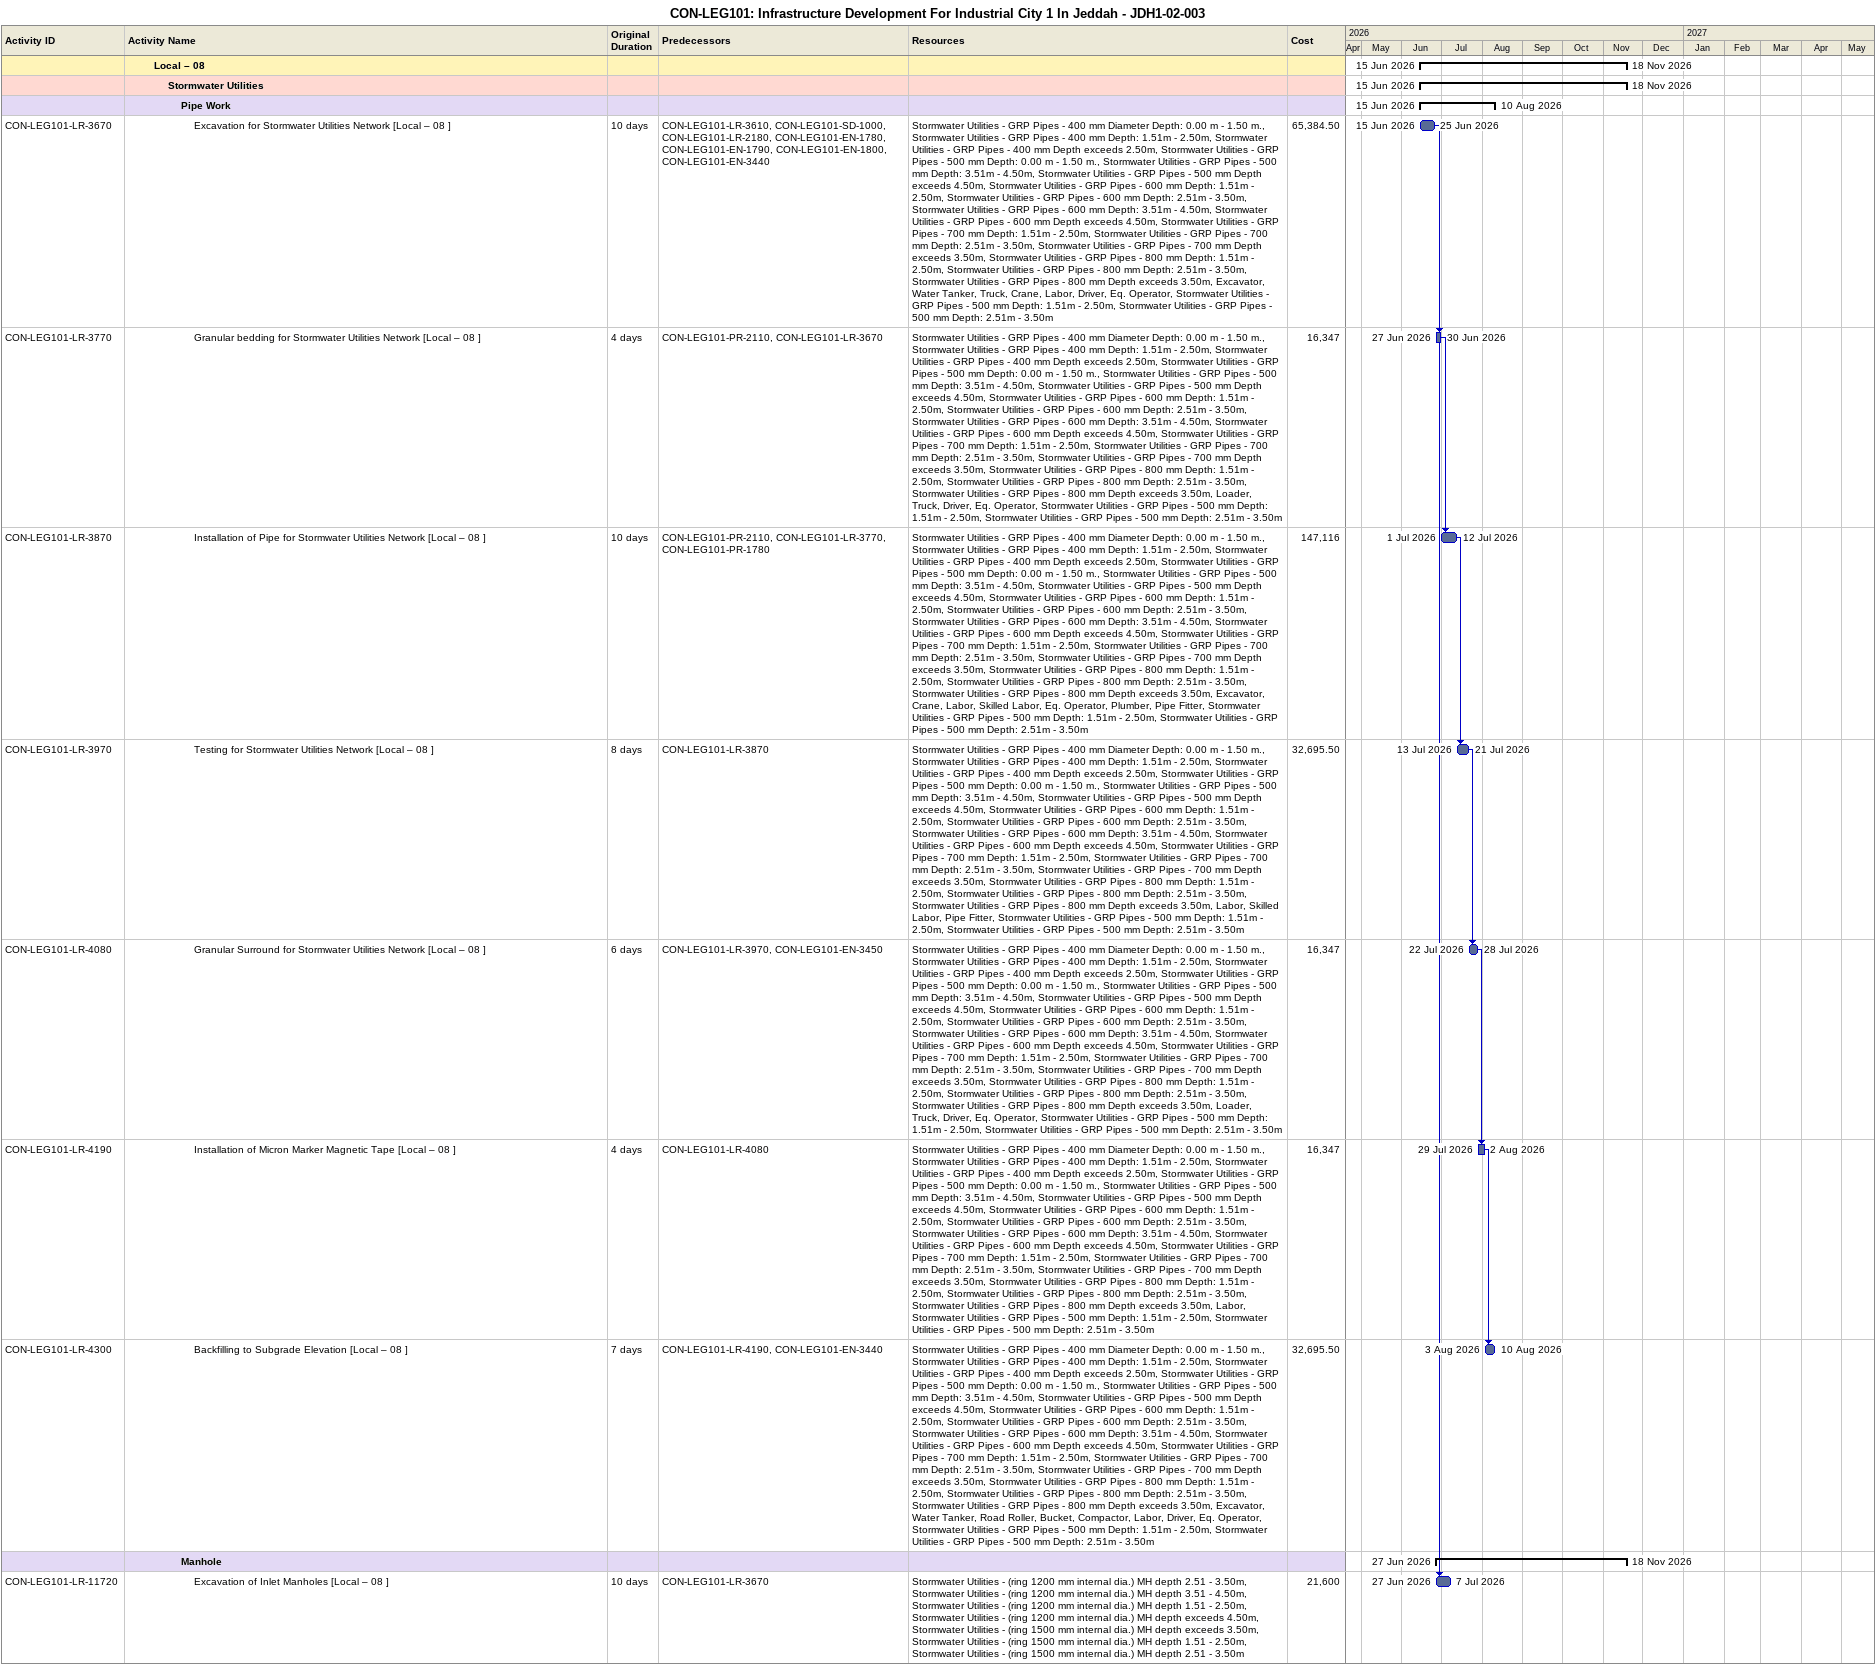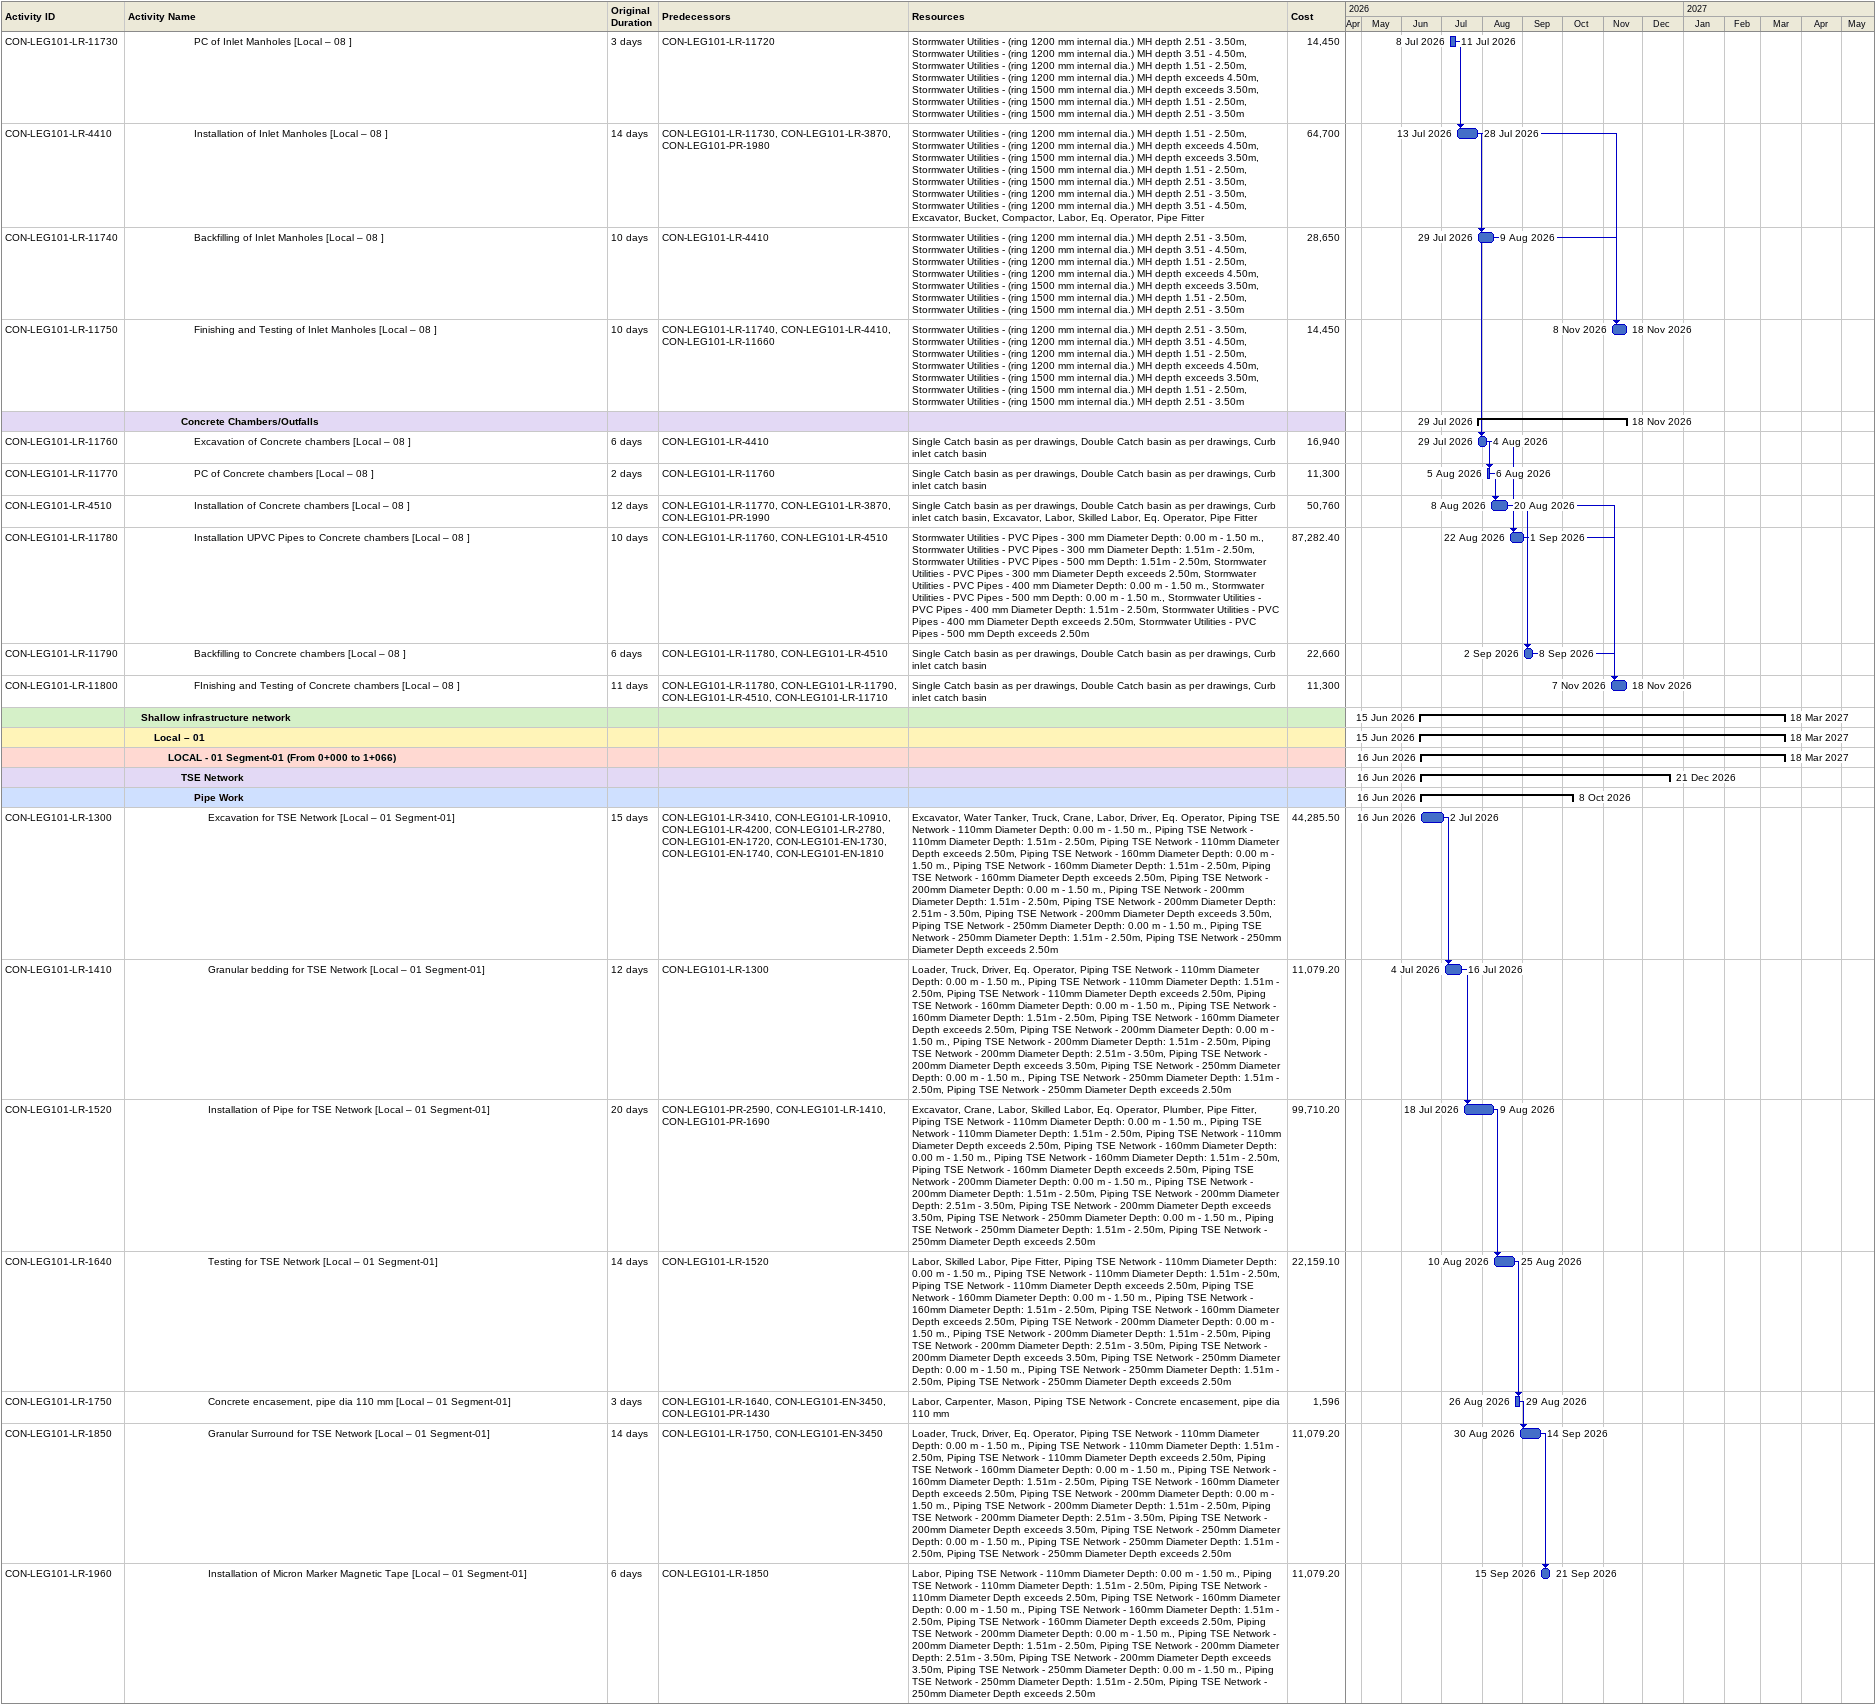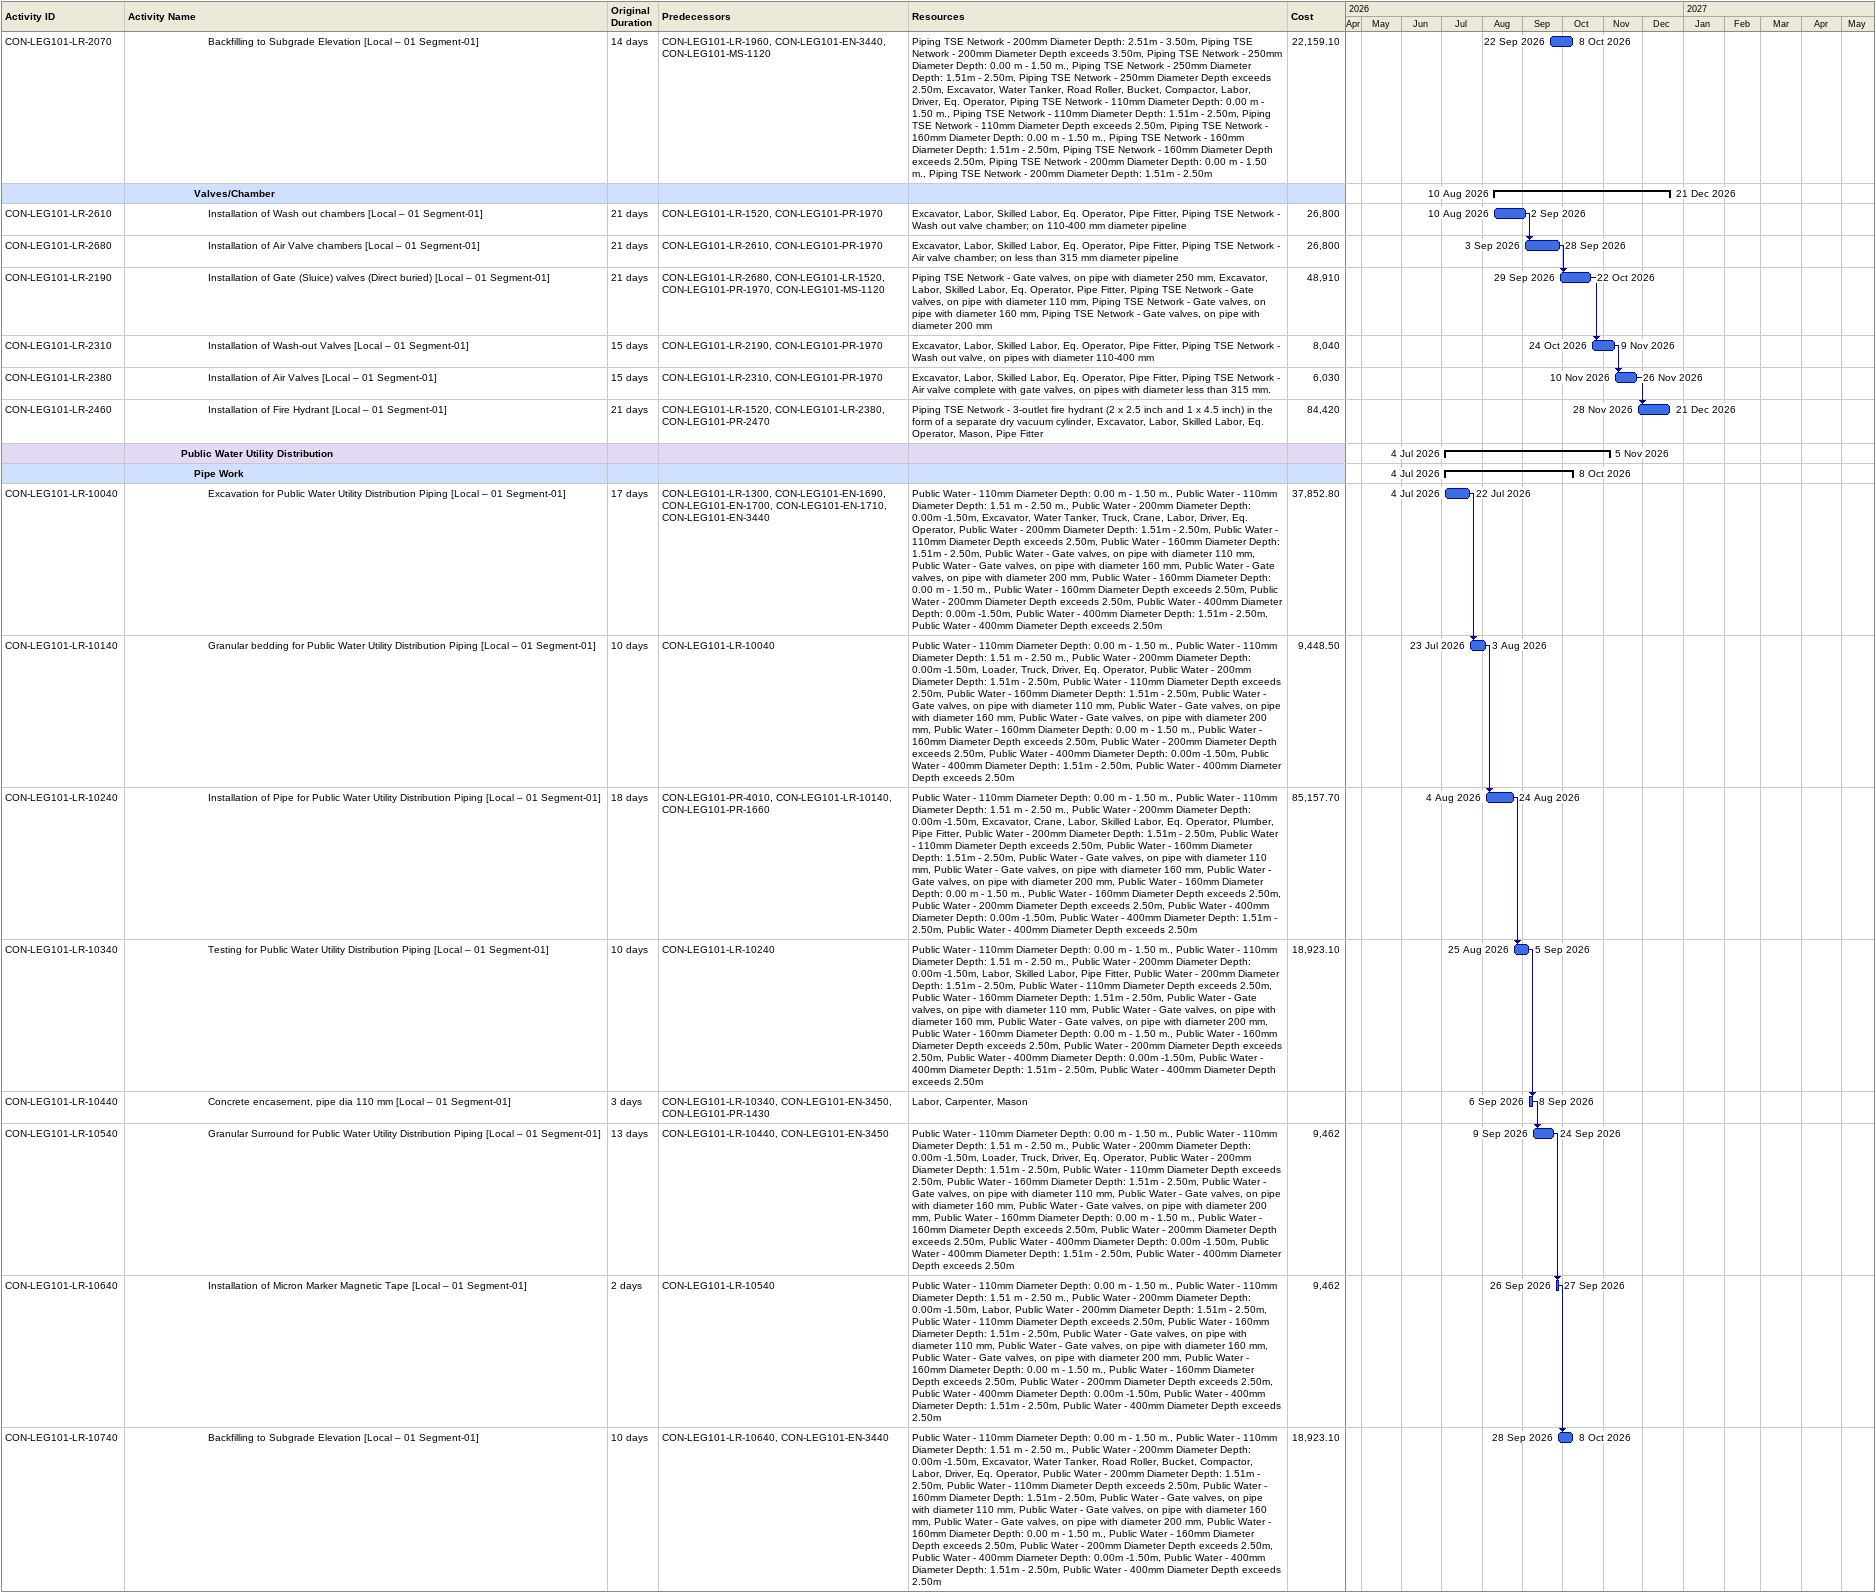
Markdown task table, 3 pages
CON-LEG101: Infrastructure Development For Industrial City 1 In Jeddah - JDH1-02-003

| ID | Level | Task | Original duration | Start | Finish | Predecessors | Resources | Cost |
|---|---|---|---|---|---|---|---|---|
|  | 3 | **Local – 08** |  | 2026-06-15 | 2026-11-18 |  |  |  |
|  | 4 | **Stormwater Utilities** |  | 2026-06-15 | 2026-11-18 |  |  |  |
|  | 5 | **Pipe Work** |  | 2026-06-15 | 2026-08-10 |  |  |  |
| CON-LEG101-LR-3670 | 6 | Excavation for Stormwater Utilities Network [Local – 08 ] | 10d | 2026-06-15 | 2026-06-25 | CON-LEG101-LR-3610, CON-LEG101-SD-1000, CON-LEG101-LR-2180, CON-LEG101-EN-1780, CON-LEG101-EN-1790, CON-LEG101-EN-1800, CON-LEG101-EN-3440 | Stormwater Utilities - GRP Pipes - 400 mm Diameter Depth: 0.00 m - 1.50 m., Stormwater Utilities - GRP Pipes - 400 mm Depth: 1.51m - 2.50m, Stormwater Utilities - GRP Pipes - 400 mm Depth exceeds 2.50m, Stormwater Utilities - GRP Pipes - 500 mm Depth: 0.00 m - 1.50 m., Stormwater Utilities - GRP Pipes - 500 mm Depth: 3.51m - 4.50m, Stormwater Utilities - GRP Pipes - 500 mm Depth exceeds 4.50m, Stormwater Utilities - GRP Pipes - 600 mm Depth: 1.51m - 2.50m, Stormwater Utilities - GRP Pipes - 600 mm Depth: 2.51m - 3.50m, Stormwater Utilities - GRP Pipes - 600 mm Depth: 3.51m - 4.50m, Stormwater Utilities - GRP Pipes - 600 mm Depth exceeds 4.50m, Stormwater Utilities - GRP Pipes - 700 mm Depth: 1.51m - 2.50m, Stormwater Utilities - GRP Pipes - 700 mm Depth: 2.51m - 3.50m, Stormwater Utilities - GRP Pipes - 700 mm Depth exceeds 3.50m, Stormwater Utilities - GRP Pipes - 800 mm Depth: 1.51m - 2.50m, Stormwater Utilities - GRP Pipes - 800 mm Depth: 2.51m - 3.50m, Stormwater Utilities - GRP Pipes - 800 mm Depth exceeds 3.50m, Excavator, Water Tanker, Truck, Crane, Labor, Driver, Eq. Operator, Stormwater Utilities - GRP Pipes - 500 mm Depth: 1.51m - 2.50m, Stormwater Utilities - GRP Pipes - 500 mm Depth: 2.51m - 3.50m | 65384.50 |
| CON-LEG101-LR-3770 | 6 | Granular bedding for Stormwater Utilities Network [Local – 08 ] | 4d | 2026-06-27 | 2026-06-30 | CON-LEG101-PR-2110, CON-LEG101-LR-3670 | Stormwater Utilities - GRP Pipes - 400 mm Diameter Depth: 0.00 m - 1.50 m., Stormwater Utilities - GRP Pipes - 400 mm Depth: 1.51m - 2.50m, Stormwater Utilities - GRP Pipes - 400 mm Depth exceeds 2.50m, Stormwater Utilities - GRP Pipes - 500 mm Depth: 0.00 m - 1.50 m., Stormwater Utilities - GRP Pipes - 500 mm Depth: 3.51m - 4.50m, Stormwater Utilities - GRP Pipes - 500 mm Depth exceeds 4.50m, Stormwater Utilities - GRP Pipes - 600 mm Depth: 1.51m - 2.50m, Stormwater Utilities - GRP Pipes - 600 mm Depth: 2.51m - 3.50m, Stormwater Utilities - GRP Pipes - 600 mm Depth: 3.51m - 4.50m, Stormwater Utilities - GRP Pipes - 600 mm Depth exceeds 4.50m, Stormwater Utilities - GRP Pipes - 700 mm Depth: 1.51m - 2.50m, Stormwater Utilities - GRP Pipes - 700 mm Depth: 2.51m - 3.50m, Stormwater Utilities - GRP Pipes - 700 mm Depth exceeds 3.50m, Stormwater Utilities - GRP Pipes - 800 mm Depth: 1.51m - 2.50m, Stormwater Utilities - GRP Pipes - 800 mm Depth: 2.51m - 3.50m, Stormwater Utilities - GRP Pipes - 800 mm Depth exceeds 3.50m, Loader, Truck, Driver, Eq. Operator, Stormwater Utilities - GRP Pipes - 500 mm Depth: 1.51m - 2.50m, Stormwater Utilities - GRP Pipes - 500 mm Depth: 2.51m - 3.50m | 16347 |
| CON-LEG101-LR-3870 | 6 | Installation of Pipe for Stormwater Utilities Network [Local – 08 ] | 10d | 2026-07-01 | 2026-07-12 | CON-LEG101-PR-2110, CON-LEG101-LR-3770, CON-LEG101-PR-1780 | Stormwater Utilities - GRP Pipes - 400 mm Diameter Depth: 0.00 m - 1.50 m., Stormwater Utilities - GRP Pipes - 400 mm Depth: 1.51m - 2.50m, Stormwater Utilities - GRP Pipes - 400 mm Depth exceeds 2.50m, Stormwater Utilities - GRP Pipes - 500 mm Depth: 0.00 m - 1.50 m., Stormwater Utilities - GRP Pipes - 500 mm Depth: 3.51m - 4.50m, Stormwater Utilities - GRP Pipes - 500 mm Depth exceeds 4.50m, Stormwater Utilities - GRP Pipes - 600 mm Depth: 1.51m - 2.50m, Stormwater Utilities - GRP Pipes - 600 mm Depth: 2.51m - 3.50m, Stormwater Utilities - GRP Pipes - 600 mm Depth: 3.51m - 4.50m, Stormwater Utilities - GRP Pipes - 600 mm Depth exceeds 4.50m, Stormwater Utilities - GRP Pipes - 700 mm Depth: 1.51m - 2.50m, Stormwater Utilities - GRP Pipes - 700 mm Depth: 2.51m - 3.50m, Stormwater Utilities - GRP Pipes - 700 mm Depth exceeds 3.50m, Stormwater Utilities - GRP Pipes - 800 mm Depth: 1.51m - 2.50m, Stormwater Utilities - GRP Pipes - 800 mm Depth: 2.51m - 3.50m, Stormwater Utilities - GRP Pipes - 800 mm Depth exceeds 3.50m, Excavator, Crane, Labor, Skilled Labor, Eq. Operator, Plumber, Pipe Fitter, Stormwater Utilities - GRP Pipes - 500 mm Depth: 1.51m - 2.50m, Stormwater Utilities - GRP Pipes - 500 mm Depth: 2.51m - 3.50m | 147116 |
| CON-LEG101-LR-3970 | 6 | Testing for Stormwater Utilities Network [Local – 08 ] | 8d | 2026-07-13 | 2026-07-21 | CON-LEG101-LR-3870 | Stormwater Utilities - GRP Pipes - 400 mm Diameter Depth: 0.00 m - 1.50 m., Stormwater Utilities - GRP Pipes - 400 mm Depth: 1.51m - 2.50m, Stormwater Utilities - GRP Pipes - 400 mm Depth exceeds 2.50m, Stormwater Utilities - GRP Pipes - 500 mm Depth: 0.00 m - 1.50 m., Stormwater Utilities - GRP Pipes - 500 mm Depth: 3.51m - 4.50m, Stormwater Utilities - GRP Pipes - 500 mm Depth exceeds 4.50m, Stormwater Utilities - GRP Pipes - 600 mm Depth: 1.51m - 2.50m, Stormwater Utilities - GRP Pipes - 600 mm Depth: 2.51m - 3.50m, Stormwater Utilities - GRP Pipes - 600 mm Depth: 3.51m - 4.50m, Stormwater Utilities - GRP Pipes - 600 mm Depth exceeds 4.50m, Stormwater Utilities - GRP Pipes - 700 mm Depth: 1.51m - 2.50m, Stormwater Utilities - GRP Pipes - 700 mm Depth: 2.51m - 3.50m, Stormwater Utilities - GRP Pipes - 700 mm Depth exceeds 3.50m, Stormwater Utilities - GRP Pipes - 800 mm Depth: 1.51m - 2.50m, Stormwater Utilities - GRP Pipes - 800 mm Depth: 2.51m - 3.50m, Stormwater Utilities - GRP Pipes - 800 mm Depth exceeds 3.50m, Labor, Skilled Labor, Pipe Fitter, Stormwater Utilities - GRP Pipes - 500 mm Depth: 1.51m - 2.50m, Stormwater Utilities - GRP Pipes - 500 mm Depth: 2.51m - 3.50m | 32695.50 |
| CON-LEG101-LR-4080 | 6 | Granular Surround for Stormwater Utilities Network [Local – 08 ] | 6d | 2026-07-22 | 2026-07-28 | CON-LEG101-LR-3970, CON-LEG101-EN-3450 | Stormwater Utilities - GRP Pipes - 400 mm Diameter Depth: 0.00 m - 1.50 m., Stormwater Utilities - GRP Pipes - 400 mm Depth: 1.51m - 2.50m, Stormwater Utilities - GRP Pipes - 400 mm Depth exceeds 2.50m, Stormwater Utilities - GRP Pipes - 500 mm Depth: 0.00 m - 1.50 m., Stormwater Utilities - GRP Pipes - 500 mm Depth: 3.51m - 4.50m, Stormwater Utilities - GRP Pipes - 500 mm Depth exceeds 4.50m, Stormwater Utilities - GRP Pipes - 600 mm Depth: 1.51m - 2.50m, Stormwater Utilities - GRP Pipes - 600 mm Depth: 2.51m - 3.50m, Stormwater Utilities - GRP Pipes - 600 mm Depth: 3.51m - 4.50m, Stormwater Utilities - GRP Pipes - 600 mm Depth exceeds 4.50m, Stormwater Utilities - GRP Pipes - 700 mm Depth: 1.51m - 2.50m, Stormwater Utilities - GRP Pipes - 700 mm Depth: 2.51m - 3.50m, Stormwater Utilities - GRP Pipes - 700 mm Depth exceeds 3.50m, Stormwater Utilities - GRP Pipes - 800 mm Depth: 1.51m - 2.50m, Stormwater Utilities - GRP Pipes - 800 mm Depth: 2.51m - 3.50m, Stormwater Utilities - GRP Pipes - 800 mm Depth exceeds 3.50m, Loader, Truck, Driver, Eq. Operator, Stormwater Utilities - GRP Pipes - 500 mm Depth: 1.51m - 2.50m, Stormwater Utilities - GRP Pipes - 500 mm Depth: 2.51m - 3.50m | 16347 |
| CON-LEG101-LR-4190 | 6 | Installation of Micron Marker Magnetic Tape [Local – 08 ] | 4d | 2026-07-29 | 2026-08-02 | CON-LEG101-LR-4080 | Stormwater Utilities - GRP Pipes - 400 mm Diameter Depth: 0.00 m - 1.50 m., Stormwater Utilities - GRP Pipes - 400 mm Depth: 1.51m - 2.50m, Stormwater Utilities - GRP Pipes - 400 mm Depth exceeds 2.50m, Stormwater Utilities - GRP Pipes - 500 mm Depth: 0.00 m - 1.50 m., Stormwater Utilities - GRP Pipes - 500 mm Depth: 3.51m - 4.50m, Stormwater Utilities - GRP Pipes - 500 mm Depth exceeds 4.50m, Stormwater Utilities - GRP Pipes - 600 mm Depth: 1.51m - 2.50m, Stormwater Utilities - GRP Pipes - 600 mm Depth: 2.51m - 3.50m, Stormwater Utilities - GRP Pipes - 600 mm Depth: 3.51m - 4.50m, Stormwater Utilities - GRP Pipes - 600 mm Depth exceeds 4.50m, Stormwater Utilities - GRP Pipes - 700 mm Depth: 1.51m - 2.50m, Stormwater Utilities - GRP Pipes - 700 mm Depth: 2.51m - 3.50m, Stormwater Utilities - GRP Pipes - 700 mm Depth exceeds 3.50m, Stormwater Utilities - GRP Pipes - 800 mm Depth: 1.51m - 2.50m, Stormwater Utilities - GRP Pipes - 800 mm Depth: 2.51m - 3.50m, Stormwater Utilities - GRP Pipes - 800 mm Depth exceeds 3.50m, Labor, Stormwater Utilities - GRP Pipes - 500 mm Depth: 1.51m - 2.50m, Stormwater Utilities - GRP Pipes - 500 mm Depth: 2.51m - 3.50m | 16347 |
| CON-LEG101-LR-4300 | 6 | Backfilling to Subgrade Elevation [Local – 08 ] | 7d | 2026-08-03 | 2026-08-10 | CON-LEG101-LR-4190, CON-LEG101-EN-3440 | Stormwater Utilities - GRP Pipes - 400 mm Diameter Depth: 0.00 m - 1.50 m., Stormwater Utilities - GRP Pipes - 400 mm Depth: 1.51m - 2.50m, Stormwater Utilities - GRP Pipes - 400 mm Depth exceeds 2.50m, Stormwater Utilities - GRP Pipes - 500 mm Depth: 0.00 m - 1.50 m., Stormwater Utilities - GRP Pipes - 500 mm Depth: 3.51m - 4.50m, Stormwater Utilities - GRP Pipes - 500 mm Depth exceeds 4.50m, Stormwater Utilities - GRP Pipes - 600 mm Depth: 1.51m - 2.50m, Stormwater Utilities - GRP Pipes - 600 mm Depth: 2.51m - 3.50m, Stormwater Utilities - GRP Pipes - 600 mm Depth: 3.51m - 4.50m, Stormwater Utilities - GRP Pipes - 600 mm Depth exceeds 4.50m, Stormwater Utilities - GRP Pipes - 700 mm Depth: 1.51m - 2.50m, Stormwater Utilities - GRP Pipes - 700 mm Depth: 2.51m - 3.50m, Stormwater Utilities - GRP Pipes - 700 mm Depth exceeds 3.50m, Stormwater Utilities - GRP Pipes - 800 mm Depth: 1.51m - 2.50m, Stormwater Utilities - GRP Pipes - 800 mm Depth: 2.51m - 3.50m, Stormwater Utilities - GRP Pipes - 800 mm Depth exceeds 3.50m, Excavator, Water Tanker, Road Roller, Bucket, Compactor, Labor, Driver, Eq. Operator, Stormwater Utilities - GRP Pipes - 500 mm Depth: 1.51m - 2.50m, Stormwater Utilities - GRP Pipes - 500 mm Depth: 2.51m - 3.50m | 32695.50 |
|  | 5 | **Manhole** |  | 2026-06-27 | 2026-11-18 |  |  |  |
| CON-LEG101-LR-11720 | 6 | Excavation of Inlet Manholes [Local – 08 ] | 10d | 2026-06-27 | 2026-07-07 | CON-LEG101-LR-3670 | Stormwater Utilities - (ring 1200 mm internal dia.) MH depth 2.51 - 3.50m, Stormwater Utilities - (ring 1200 mm internal dia.) MH depth 3.51 - 4.50m, Stormwater Utilities - (ring 1200 mm internal dia.) MH depth 1.51 - 2.50m, Stormwater Utilities - (ring 1200 mm internal dia.) MH depth exceeds 4.50m, Stormwater Utilities - (ring 1500 mm internal dia.) MH depth exceeds 3.50m, Stormwater Utilities - (ring 1500 mm internal dia.) MH depth 1.51 - 2.50m, Stormwater Utilities - (ring 1500 mm internal dia.) MH depth 2.51 - 3.50m | 21600 |
| CON-LEG101-LR-11730 | 6 | PC of Inlet Manholes [Local – 08 ] | 3d | 2026-07-08 | 2026-07-11 | CON-LEG101-LR-11720 | Stormwater Utilities - (ring 1200 mm internal dia.) MH depth 2.51 - 3.50m, Stormwater Utilities - (ring 1200 mm internal dia.) MH depth 3.51 - 4.50m, Stormwater Utilities - (ring 1200 mm internal dia.) MH depth 1.51 - 2.50m, Stormwater Utilities - (ring 1200 mm internal dia.) MH depth exceeds 4.50m, Stormwater Utilities - (ring 1500 mm internal dia.) MH depth exceeds 3.50m, Stormwater Utilities - (ring 1500 mm internal dia.) MH depth 1.51 - 2.50m, Stormwater Utilities - (ring 1500 mm internal dia.) MH depth 2.51 - 3.50m | 14450 |
| CON-LEG101-LR-4410 | 6 | Installation of Inlet Manholes [Local – 08 ] | 14d | 2026-07-13 | 2026-07-28 | CON-LEG101-LR-11730, CON-LEG101-LR-3870, CON-LEG101-PR-1980 | Stormwater Utilities - (ring 1200 mm internal dia.) MH depth 1.51 - 2.50m, Stormwater Utilities - (ring 1200 mm internal dia.) MH depth exceeds 4.50m, Stormwater Utilities - (ring 1500 mm internal dia.) MH depth exceeds 3.50m, Stormwater Utilities - (ring 1500 mm internal dia.) MH depth 1.51 - 2.50m, Stormwater Utilities - (ring 1500 mm internal dia.) MH depth 2.51 - 3.50m, Stormwater Utilities - (ring 1200 mm internal dia.) MH depth 2.51 - 3.50m, Stormwater Utilities - (ring 1200 mm internal dia.) MH depth 3.51 - 4.50m, Excavator, Bucket, Compactor, Labor, Eq. Operator, Pipe Fitter | 64700 |
| CON-LEG101-LR-11740 | 6 | Backfilling of Inlet Manholes [Local – 08 ] | 10d | 2026-07-29 | 2026-08-09 | CON-LEG101-LR-4410 | Stormwater Utilities - (ring 1200 mm internal dia.) MH depth 2.51 - 3.50m, Stormwater Utilities - (ring 1200 mm internal dia.) MH depth 3.51 - 4.50m, Stormwater Utilities - (ring 1200 mm internal dia.) MH depth 1.51 - 2.50m, Stormwater Utilities - (ring 1200 mm internal dia.) MH depth exceeds 4.50m, Stormwater Utilities - (ring 1500 mm internal dia.) MH depth exceeds 3.50m, Stormwater Utilities - (ring 1500 mm internal dia.) MH depth 1.51 - 2.50m, Stormwater Utilities - (ring 1500 mm internal dia.) MH depth 2.51 - 3.50m | 28650 |
| CON-LEG101-LR-11750 | 6 | Finishing and Testing of Inlet Manholes [Local – 08 ] | 10d | 2026-11-08 | 2026-11-18 | CON-LEG101-LR-11740, CON-LEG101-LR-4410, CON-LEG101-LR-11660 | Stormwater Utilities - (ring 1200 mm internal dia.) MH depth 2.51 - 3.50m, Stormwater Utilities - (ring 1200 mm internal dia.) MH depth 3.51 - 4.50m, Stormwater Utilities - (ring 1200 mm internal dia.) MH depth 1.51 - 2.50m, Stormwater Utilities - (ring 1200 mm internal dia.) MH depth exceeds 4.50m, Stormwater Utilities - (ring 1500 mm internal dia.) MH depth exceeds 3.50m, Stormwater Utilities - (ring 1500 mm internal dia.) MH depth 1.51 - 2.50m, Stormwater Utilities - (ring 1500 mm internal dia.) MH depth 2.51 - 3.50m | 14450 |
|  | 5 | **Concrete Chambers/Outfalls** |  | 2026-07-29 | 2026-11-18 |  |  |  |
| CON-LEG101-LR-11760 | 6 | Excavation of Concrete chambers [Local – 08 ] | 6d | 2026-07-29 | 2026-08-04 | CON-LEG101-LR-4410 | Single Catch basin as per drawings, Double Catch basin as per drawings, Curb inlet catch basin | 16940 |
| CON-LEG101-LR-11770 | 6 | PC of Concrete chambers [Local – 08 ] | 2d | 2026-08-05 | 2026-08-06 | CON-LEG101-LR-11760 | Single Catch basin as per drawings, Double Catch basin as per drawings, Curb inlet catch basin | 11300 |
| CON-LEG101-LR-4510 | 6 | Installation of Concrete chambers [Local – 08 ] | 12d | 2026-08-08 | 2026-08-20 | CON-LEG101-LR-11770, CON-LEG101-LR-3870, CON-LEG101-PR-1990 | Single Catch basin as per drawings, Double Catch basin as per drawings, Curb inlet catch basin, Excavator, Labor, Skilled Labor, Eq. Operator, Pipe Fitter | 50760 |
| CON-LEG101-LR-11780 | 6 | Installation UPVC Pipes to Concrete chambers [Local – 08 ] | 10d | 2026-08-22 | 2026-09-01 | CON-LEG101-LR-11760, CON-LEG101-LR-4510 | Stormwater Utilities - PVC Pipes - 300 mm Diameter Depth: 0.00 m - 1.50 m., Stormwater Utilities - PVC Pipes - 300 mm Diameter Depth: 1.51m - 2.50m, Stormwater Utilities - PVC Pipes - 500 mm Depth: 1.51m - 2.50m, Stormwater Utilities - PVC Pipes - 300 mm Diameter Depth exceeds 2.50m, Stormwater Utilities - PVC Pipes - 400 mm Diameter Depth: 0.00 m - 1.50 m., Stormwater Utilities - PVC Pipes - 500 mm Depth: 0.00 m - 1.50 m., Stormwater Utilities - PVC Pipes - 400 mm Diameter Depth: 1.51m - 2.50m, Stormwater Utilities - PVC Pipes - 400 mm Diameter Depth exceeds 2.50m, Stormwater Utilities - PVC Pipes - 500 mm Depth exceeds 2.50m | 87282.40 |
| CON-LEG101-LR-11790 | 6 | Backfilling to Concrete chambers [Local – 08 ] | 6d | 2026-09-02 | 2026-09-08 | CON-LEG101-LR-11780, CON-LEG101-LR-4510 | Single Catch basin as per drawings, Double Catch basin as per drawings, Curb inlet catch basin | 22660 |
| CON-LEG101-LR-11800 | 6 | FInishing and Testing of Concrete chambers [Local – 08 ] | 11d | 2026-11-07 | 2026-11-18 | CON-LEG101-LR-11780, CON-LEG101-LR-11790, CON-LEG101-LR-4510, CON-LEG101-LR-11710 | Single Catch basin as per drawings, Double Catch basin as per drawings, Curb inlet catch basin | 11300 |
|  | 2 | **Shallow infrastructure network** |  | 2026-06-15 | 2027-03-18 |  |  |  |
|  | 3 | **Local – 01** |  | 2026-06-15 | 2027-03-18 |  |  |  |
|  | 4 | **LOCAL - 01 Segment-01 (From 0+000 to 1+066)** |  | 2026-06-16 | 2027-03-18 |  |  |  |
|  | 5 | **TSE Network** |  | 2026-06-16 | 2026-12-21 |  |  |  |
|  | 6 | **Pipe Work** |  | 2026-06-16 | 2026-10-08 |  |  |  |
| CON-LEG101-LR-1300 | 7 | Excavation for TSE Network [Local – 01 Segment-01] | 15d | 2026-06-16 | 2026-07-02 | CON-LEG101-LR-3410, CON-LEG101-LR-10910, CON-LEG101-LR-4200, CON-LEG101-LR-2780, CON-LEG101-EN-1720, CON-LEG101-EN-1730, CON-LEG101-EN-1740, CON-LEG101-EN-1810 | Excavator, Water Tanker, Truck, Crane, Labor, Driver, Eq. Operator, Piping TSE Network - 110mm Diameter Depth: 0.00 m - 1.50 m., Piping TSE Network - 110mm Diameter Depth: 1.51m - 2.50m, Piping TSE Network - 110mm Diameter Depth exceeds 2.50m, Piping TSE Network - 160mm Diameter Depth: 0.00 m - 1.50 m., Piping TSE Network - 160mm Diameter Depth: 1.51m - 2.50m, Piping TSE Network - 160mm Diameter Depth exceeds 2.50m, Piping TSE Network - 200mm Diameter Depth: 0.00 m - 1.50 m., Piping TSE Network - 200mm Diameter Depth: 1.51m - 2.50m, Piping TSE Network - 200mm Diameter Depth: 2.51m - 3.50m, Piping TSE Network - 200mm Diameter Depth exceeds 3.50m, Piping TSE Network - 250mm Diameter Depth: 0.00 m - 1.50 m., Piping TSE Network - 250mm Diameter Depth: 1.51m - 2.50m, Piping TSE Network - 250mm Diameter Depth exceeds 2.50m | 44285.50 |
| CON-LEG101-LR-1410 | 7 | Granular bedding for TSE Network [Local – 01 Segment-01] | 12d | 2026-07-04 | 2026-07-16 | CON-LEG101-LR-1300 | Loader, Truck, Driver, Eq. Operator, Piping TSE Network - 110mm Diameter Depth: 0.00 m - 1.50 m., Piping TSE Network - 110mm Diameter Depth: 1.51m - 2.50m, Piping TSE Network - 110mm Diameter Depth exceeds 2.50m, Piping TSE Network - 160mm Diameter Depth: 0.00 m - 1.50 m., Piping TSE Network - 160mm Diameter Depth: 1.51m - 2.50m, Piping TSE Network - 160mm Diameter Depth exceeds 2.50m, Piping TSE Network - 200mm Diameter Depth: 0.00 m - 1.50 m., Piping TSE Network - 200mm Diameter Depth: 1.51m - 2.50m, Piping TSE Network - 200mm Diameter Depth: 2.51m - 3.50m, Piping TSE Network - 200mm Diameter Depth exceeds 3.50m, Piping TSE Network - 250mm Diameter Depth: 0.00 m - 1.50 m., Piping TSE Network - 250mm Diameter Depth: 1.51m - 2.50m, Piping TSE Network - 250mm Diameter Depth exceeds 2.50m | 11079.20 |
| CON-LEG101-LR-1520 | 7 | Installation of Pipe for TSE Network [Local – 01 Segment-01] | 20d | 2026-07-18 | 2026-08-09 | CON-LEG101-PR-2590, CON-LEG101-LR-1410, CON-LEG101-PR-1690 | Excavator, Crane, Labor, Skilled Labor, Eq. Operator, Plumber, Pipe Fitter, Piping TSE Network - 110mm Diameter Depth: 0.00 m - 1.50 m., Piping TSE Network - 110mm Diameter Depth: 1.51m - 2.50m, Piping TSE Network - 110mm Diameter Depth exceeds 2.50m, Piping TSE Network - 160mm Diameter Depth: 0.00 m - 1.50 m., Piping TSE Network - 160mm Diameter Depth: 1.51m - 2.50m, Piping TSE Network - 160mm Diameter Depth exceeds 2.50m, Piping TSE Network - 200mm Diameter Depth: 0.00 m - 1.50 m., Piping TSE Network - 200mm Diameter Depth: 1.51m - 2.50m, Piping TSE Network - 200mm Diameter Depth: 2.51m - 3.50m, Piping TSE Network - 200mm Diameter Depth exceeds 3.50m, Piping TSE Network - 250mm Diameter Depth: 0.00 m - 1.50 m., Piping TSE Network - 250mm Diameter Depth: 1.51m - 2.50m, Piping TSE Network - 250mm Diameter Depth exceeds 2.50m | 99710.20 |
| CON-LEG101-LR-1640 | 7 | Testing for TSE Network [Local – 01 Segment-01] | 14d | 2026-08-10 | 2026-08-25 | CON-LEG101-LR-1520 | Labor, Skilled Labor, Pipe Fitter, Piping TSE Network - 110mm Diameter Depth: 0.00 m - 1.50 m., Piping TSE Network - 110mm Diameter Depth: 1.51m - 2.50m, Piping TSE Network - 110mm Diameter Depth exceeds 2.50m, Piping TSE Network - 160mm Diameter Depth: 0.00 m - 1.50 m., Piping TSE Network - 160mm Diameter Depth: 1.51m - 2.50m, Piping TSE Network - 160mm Diameter Depth exceeds 2.50m, Piping TSE Network - 200mm Diameter Depth: 0.00 m - 1.50 m., Piping TSE Network - 200mm Diameter Depth: 1.51m - 2.50m, Piping TSE Network - 200mm Diameter Depth: 2.51m - 3.50m, Piping TSE Network - 200mm Diameter Depth exceeds 3.50m, Piping TSE Network - 250mm Diameter Depth: 0.00 m - 1.50 m., Piping TSE Network - 250mm Diameter Depth: 1.51m - 2.50m, Piping TSE Network - 250mm Diameter Depth exceeds 2.50m | 22159.10 |
| CON-LEG101-LR-1750 | 7 | Concrete encasement, pipe dia 110 mm [Local – 01 Segment-01] | 3d | 2026-08-26 | 2026-08-29 | CON-LEG101-LR-1640, CON-LEG101-EN-3450, CON-LEG101-PR-1430 | Labor, Carpenter, Mason, Piping TSE Network - Concrete encasement, pipe dia 110 mm | 1596 |
| CON-LEG101-LR-1850 | 7 | Granular Surround for TSE Network [Local – 01 Segment-01] | 14d | 2026-08-30 | 2026-09-14 | CON-LEG101-LR-1750, CON-LEG101-EN-3450 | Loader, Truck, Driver, Eq. Operator, Piping TSE Network - 110mm Diameter Depth: 0.00 m - 1.50 m., Piping TSE Network - 110mm Diameter Depth: 1.51m - 2.50m, Piping TSE Network - 110mm Diameter Depth exceeds 2.50m, Piping TSE Network - 160mm Diameter Depth: 0.00 m - 1.50 m., Piping TSE Network - 160mm Diameter Depth: 1.51m - 2.50m, Piping TSE Network - 160mm Diameter Depth exceeds 2.50m, Piping TSE Network - 200mm Diameter Depth: 0.00 m - 1.50 m., Piping TSE Network - 200mm Diameter Depth: 1.51m - 2.50m, Piping TSE Network - 200mm Diameter Depth: 2.51m - 3.50m, Piping TSE Network - 200mm Diameter Depth exceeds 3.50m, Piping TSE Network - 250mm Diameter Depth: 0.00 m - 1.50 m., Piping TSE Network - 250mm Diameter Depth: 1.51m - 2.50m, Piping TSE Network - 250mm Diameter Depth exceeds 2.50m | 11079.20 |
| CON-LEG101-LR-1960 | 7 | Installation of Micron Marker Magnetic Tape [Local – 01 Segment-01] | 6d | 2026-09-15 | 2026-09-21 | CON-LEG101-LR-1850 | Labor, Piping TSE Network - 110mm Diameter Depth: 0.00 m - 1.50 m., Piping TSE Network - 110mm Diameter Depth: 1.51m - 2.50m, Piping TSE Network - 110mm Diameter Depth exceeds 2.50m, Piping TSE Network - 160mm Diameter Depth: 0.00 m - 1.50 m., Piping TSE Network - 160mm Diameter Depth: 1.51m - 2.50m, Piping TSE Network - 160mm Diameter Depth exceeds 2.50m, Piping TSE Network - 200mm Diameter Depth: 0.00 m - 1.50 m., Piping TSE Network - 200mm Diameter Depth: 1.51m - 2.50m, Piping TSE Network - 200mm Diameter Depth: 2.51m - 3.50m, Piping TSE Network - 200mm Diameter Depth exceeds 3.50m, Piping TSE Network - 250mm Diameter Depth: 0.00 m - 1.50 m., Piping TSE Network - 250mm Diameter Depth: 1.51m - 2.50m, Piping TSE Network - 250mm Diameter Depth exceeds 2.50m | 11079.20 |
| CON-LEG101-LR-2070 | 7 | Backfilling to Subgrade Elevation [Local – 01 Segment-01] | 14d | 2026-09-22 | 2026-10-08 | CON-LEG101-LR-1960, CON-LEG101-EN-3440, CON-LEG101-MS-1120 | Piping TSE Network - 200mm Diameter Depth: 2.51m - 3.50m, Piping TSE Network - 200mm Diameter Depth exceeds 3.50m, Piping TSE Network - 250mm Diameter Depth: 0.00 m - 1.50 m., Piping TSE Network - 250mm Diameter Depth: 1.51m - 2.50m, Piping TSE Network - 250mm Diameter Depth exceeds 2.50m, Excavator, Water Tanker, Road Roller, Bucket, Compactor, Labor, Driver, Eq. Operator, Piping TSE Network - 110mm Diameter Depth: 0.00 m - 1.50 m., Piping TSE Network - 110mm Diameter Depth: 1.51m - 2.50m, Piping TSE Network - 110mm Diameter Depth exceeds 2.50m, Piping TSE Network - 160mm Diameter Depth: 0.00 m - 1.50 m., Piping TSE Network - 160mm Diameter Depth: 1.51m - 2.50m, Piping TSE Network - 160mm Diameter Depth exceeds 2.50m, Piping TSE Network - 200mm Diameter Depth: 0.00 m - 1.50 m., Piping TSE Network - 200mm Diameter Depth: 1.51m - 2.50m | 22159.10 |
|  | 6 | **Valves/Chamber** |  | 2026-08-10 | 2026-12-21 |  |  |  |
| CON-LEG101-LR-2610 | 7 | Installation of Wash out chambers [Local – 01 Segment-01] | 21d | 2026-08-10 | 2026-09-02 | CON-LEG101-LR-1520, CON-LEG101-PR-1970 | Excavator, Labor, Skilled Labor, Eq. Operator, Pipe Fitter, Piping TSE Network - Wash out valve chamber; on 110-400 mm diameter pipeline | 26800 |
| CON-LEG101-LR-2680 | 7 | Installation of Air Valve chambers [Local – 01 Segment-01] | 21d | 2026-09-03 | 2026-09-28 | CON-LEG101-LR-2610, CON-LEG101-PR-1970 | Excavator, Labor, Skilled Labor, Eq. Operator, Pipe Fitter, Piping TSE Network - Air valve chamber; on less than 315 mm diameter pipeline | 26800 |
| CON-LEG101-LR-2190 | 7 | Installation of Gate (Sluice) valves (Direct buried) [Local – 01 Segment-01] | 21d | 2026-09-29 | 2026-10-22 | CON-LEG101-LR-2680, CON-LEG101-LR-1520, CON-LEG101-PR-1970, CON-LEG101-MS-1120 | Piping TSE Network - Gate valves, on pipe with diameter 250 mm, Excavator, Labor, Skilled Labor, Eq. Operator, Pipe Fitter, Piping TSE Network - Gate valves, on pipe with diameter 110 mm, Piping TSE Network - Gate valves, on pipe with diameter 160 mm, Piping TSE Network - Gate valves, on pipe with diameter 200 mm | 48910 |
| CON-LEG101-LR-2310 | 7 | Installation of Wash-out Valves [Local – 01 Segment-01] | 15d | 2026-10-24 | 2026-11-09 | CON-LEG101-LR-2190, CON-LEG101-PR-1970 | Excavator, Labor, Skilled Labor, Eq. Operator, Pipe Fitter, Piping TSE Network - Wash out valve, on pipes with diameter 110-400 mm | 8040 |
| CON-LEG101-LR-2380 | 7 | Installation of Air Valves [Local – 01 Segment-01] | 15d | 2026-11-10 | 2026-11-26 | CON-LEG101-LR-2310, CON-LEG101-PR-1970 | Excavator, Labor, Skilled Labor, Eq. Operator, Pipe Fitter, Piping TSE Network - Air valve complete with gate valves, on pipes with diameter less than 315 mm. | 6030 |
| CON-LEG101-LR-2460 | 7 | Installation of Fire Hydrant [Local – 01 Segment-01] | 21d | 2026-11-28 | 2026-12-21 | CON-LEG101-LR-1520, CON-LEG101-LR-2380, CON-LEG101-PR-2470 | Piping TSE Network - 3-outlet fire hydrant (2 x 2.5 inch and 1 x 4.5 inch) in the form of a separate dry vacuum cylinder, Excavator, Labor, Skilled Labor, Eq. Operator, Mason, Pipe Fitter | 84420 |
|  | 5 | **Public Water Utility Distribution** |  | 2026-07-04 | 2026-11-05 |  |  |  |
|  | 6 | **Pipe Work** |  | 2026-07-04 | 2026-10-08 |  |  |  |
| CON-LEG101-LR-10040 | 7 | Excavation for Public Water Utility Distribution Piping [Local – 01 Segment-01] | 17d | 2026-07-04 | 2026-07-22 | CON-LEG101-LR-1300, CON-LEG101-EN-1690, CON-LEG101-EN-1700, CON-LEG101-EN-1710, CON-LEG101-EN-3440 | Public Water - 110mm Diameter Depth: 0.00 m - 1.50 m., Public Water - 110mm Diameter Depth: 1.51 m - 2.50 m., Public Water - 200mm Diameter Depth: 0.00m -1.50m, Excavator, Water Tanker, Truck, Crane, Labor, Driver, Eq. Operator, Public Water - 200mm Diameter Depth: 1.51m - 2.50m, Public Water - 110mm Diameter Depth exceeds 2.50m, Public Water - 160mm Diameter Depth: 1.51m - 2.50m, Public Water - Gate valves, on pipe with diameter 110 mm, Public Water - Gate valves, on pipe with diameter 160 mm, Public Water - Gate valves, on pipe with diameter 200 mm, Public Water - 160mm Diameter Depth: 0.00 m - 1.50 m., Public Water - 160mm Diameter Depth exceeds 2.50m, Public Water - 200mm Diameter Depth exceeds 2.50m, Public Water - 400mm Diameter Depth: 0.00m -1.50m, Public Water - 400mm Diameter Depth: 1.51m - 2.50m, Public Water - 400mm Diameter Depth exceeds 2.50m | 37852.80 |
| CON-LEG101-LR-10140 | 7 | Granular bedding for Public Water Utility Distribution Piping [Local – 01 Segment-01] | 10d | 2026-07-23 | 2026-08-03 | CON-LEG101-LR-10040 | Public Water - 110mm Diameter Depth: 0.00 m - 1.50 m., Public Water - 110mm Diameter Depth: 1.51 m - 2.50 m., Public Water - 200mm Diameter Depth: 0.00m -1.50m, Loader, Truck, Driver, Eq. Operator, Public Water - 200mm Diameter Depth: 1.51m - 2.50m, Public Water - 110mm Diameter Depth exceeds 2.50m, Public Water - 160mm Diameter Depth: 1.51m - 2.50m, Public Water - Gate valves, on pipe with diameter 110 mm, Public Water - Gate valves, on pipe with diameter 160 mm, Public Water - Gate valves, on pipe with diameter 200 mm, Public Water - 160mm Diameter Depth: 0.00 m - 1.50 m., Public Water - 160mm Diameter Depth exceeds 2.50m, Public Water - 200mm Diameter Depth exceeds 2.50m, Public Water - 400mm Diameter Depth: 0.00m -1.50m, Public Water - 400mm Diameter Depth: 1.51m - 2.50m, Public Water - 400mm Diameter Depth exceeds 2.50m | 9448.50 |
| CON-LEG101-LR-10240 | 7 | Installation of Pipe for Public Water Utility Distribution Piping [Local – 01 Segment-01] | 18d | 2026-08-04 | 2026-08-24 | CON-LEG101-PR-4010, CON-LEG101-LR-10140, CON-LEG101-PR-1660 | Public Water - 110mm Diameter Depth: 0.00 m - 1.50 m., Public Water - 110mm Diameter Depth: 1.51 m - 2.50 m., Public Water - 200mm Diameter Depth: 0.00m -1.50m, Excavator, Crane, Labor, Skilled Labor, Eq. Operator, Plumber, Pipe Fitter, Public Water - 200mm Diameter Depth: 1.51m - 2.50m, Public Water - 110mm Diameter Depth exceeds 2.50m, Public Water - 160mm Diameter Depth: 1.51m - 2.50m, Public Water - Gate valves, on pipe with diameter 110 mm, Public Water - Gate valves, on pipe with diameter 160 mm, Public Water - Gate valves, on pipe with diameter 200 mm, Public Water - 160mm Diameter Depth: 0.00 m - 1.50 m., Public Water - 160mm Diameter Depth exceeds 2.50m, Public Water - 200mm Diameter Depth exceeds 2.50m, Public Water - 400mm Diameter Depth: 0.00m -1.50m, Public Water - 400mm Diameter Depth: 1.51m - 2.50m, Public Water - 400mm Diameter Depth exceeds 2.50m | 85157.70 |
| CON-LEG101-LR-10340 | 7 | Testing for Public Water Utility Distribution Piping [Local – 01 Segment-01] | 10d | 2026-08-25 | 2026-09-05 | CON-LEG101-LR-10240 | Public Water - 110mm Diameter Depth: 0.00 m - 1.50 m., Public Water - 110mm Diameter Depth: 1.51 m - 2.50 m., Public Water - 200mm Diameter Depth: 0.00m -1.50m, Labor, Skilled Labor, Pipe Fitter, Public Water - 200mm Diameter Depth: 1.51m - 2.50m, Public Water - 110mm Diameter Depth exceeds 2.50m, Public Water - 160mm Diameter Depth: 1.51m - 2.50m, Public Water - Gate valves, on pipe with diameter 110 mm, Public Water - Gate valves, on pipe with diameter 160 mm, Public Water - Gate valves, on pipe with diameter 200 mm, Public Water - 160mm Diameter Depth: 0.00 m - 1.50 m., Public Water - 160mm Diameter Depth exceeds 2.50m, Public Water - 200mm Diameter Depth exceeds 2.50m, Public Water - 400mm Diameter Depth: 0.00m -1.50m, Public Water - 400mm Diameter Depth: 1.51m - 2.50m, Public Water - 400mm Diameter Depth exceeds 2.50m | 18923.10 |
| CON-LEG101-LR-10440 | 7 | Concrete encasement, pipe dia 110 mm [Local – 01 Segment-01] | 3d | 2026-09-06 | 2026-09-08 | CON-LEG101-LR-10340, CON-LEG101-EN-3450, CON-LEG101-PR-1430 | Labor, Carpenter, Mason |  |
| CON-LEG101-LR-10540 | 7 | Granular Surround for Public Water Utility Distribution Piping [Local – 01 Segment-01] | 13d | 2026-09-09 | 2026-09-24 | CON-LEG101-LR-10440, CON-LEG101-EN-3450 | Public Water - 110mm Diameter Depth: 0.00 m - 1.50 m., Public Water - 110mm Diameter Depth: 1.51 m - 2.50 m., Public Water - 200mm Diameter Depth: 0.00m -1.50m, Loader, Truck, Driver, Eq. Operator, Public Water - 200mm Diameter Depth: 1.51m - 2.50m, Public Water - 110mm Diameter Depth exceeds 2.50m, Public Water - 160mm Diameter Depth: 1.51m - 2.50m, Public Water - Gate valves, on pipe with diameter 110 mm, Public Water - Gate valves, on pipe with diameter 160 mm, Public Water - Gate valves, on pipe with diameter 200 mm, Public Water - 160mm Diameter Depth: 0.00 m - 1.50 m., Public Water - 160mm Diameter Depth exceeds 2.50m, Public Water - 200mm Diameter Depth exceeds 2.50m, Public Water - 400mm Diameter Depth: 0.00m -1.50m, Public Water - 400mm Diameter Depth: 1.51m - 2.50m, Public Water - 400mm Diameter Depth exceeds 2.50m | 9462 |
| CON-LEG101-LR-10640 | 7 | Installation of Micron Marker Magnetic Tape [Local – 01 Segment-01] | 2d | 2026-09-26 | 2026-09-27 | CON-LEG101-LR-10540 | Public Water - 110mm Diameter Depth: 0.00 m - 1.50 m., Public Water - 110mm Diameter Depth: 1.51 m - 2.50 m., Public Water - 200mm Diameter Depth: 0.00m -1.50m, Labor, Public Water - 200mm Diameter Depth: 1.51m - 2.50m, Public Water - 110mm Diameter Depth exceeds 2.50m, Public Water - 160mm Diameter Depth: 1.51m - 2.50m, Public Water - Gate valves, on pipe with diameter 110 mm, Public Water - Gate valves, on pipe with diameter 160 mm, Public Water - Gate valves, on pipe with diameter 200 mm, Public Water - 160mm Diameter Depth: 0.00 m - 1.50 m., Public Water - 160mm Diameter Depth exceeds 2.50m, Public Water - 200mm Diameter Depth exceeds 2.50m, Public Water - 400mm Diameter Depth: 0.00m -1.50m, Public Water - 400mm Diameter Depth: 1.51m - 2.50m, Public Water - 400mm Diameter Depth exceeds 2.50m | 9462 |
| CON-LEG101-LR-10740 | 7 | Backfilling to Subgrade Elevation [Local – 01 Segment-01] | 10d | 2026-09-28 | 2026-10-08 | CON-LEG101-LR-10640, CON-LEG101-EN-3440 | Public Water - 110mm Diameter Depth: 0.00 m - 1.50 m., Public Water - 110mm Diameter Depth: 1.51 m - 2.50 m., Public Water - 200mm Diameter Depth: 0.00m -1.50m, Excavator, Water Tanker, Road Roller, Bucket, Compactor, Labor, Driver, Eq. Operator, Public Water - 200mm Diameter Depth: 1.51m - 2.50m, Public Water - 110mm Diameter Depth exceeds 2.50m, Public Water - 160mm Diameter Depth: 1.51m - 2.50m, Public Water - Gate valves, on pipe with diameter 110 mm, Public Water - Gate valves, on pipe with diameter 160 mm, Public Water - Gate valves, on pipe with diameter 200 mm, Public Water - 160mm Diameter Depth: 0.00 m - 1.50 m., Public Water - 160mm Diameter Depth exceeds 2.50m, Public Water - 200mm Diameter Depth exceeds 2.50m, Public Water - 400mm Diameter Depth: 0.00m -1.50m, Public Water - 400mm Diameter Depth: 1.51m - 2.50m, Public Water - 400mm Diameter Depth exceeds 2.50m | 18923.10 |
